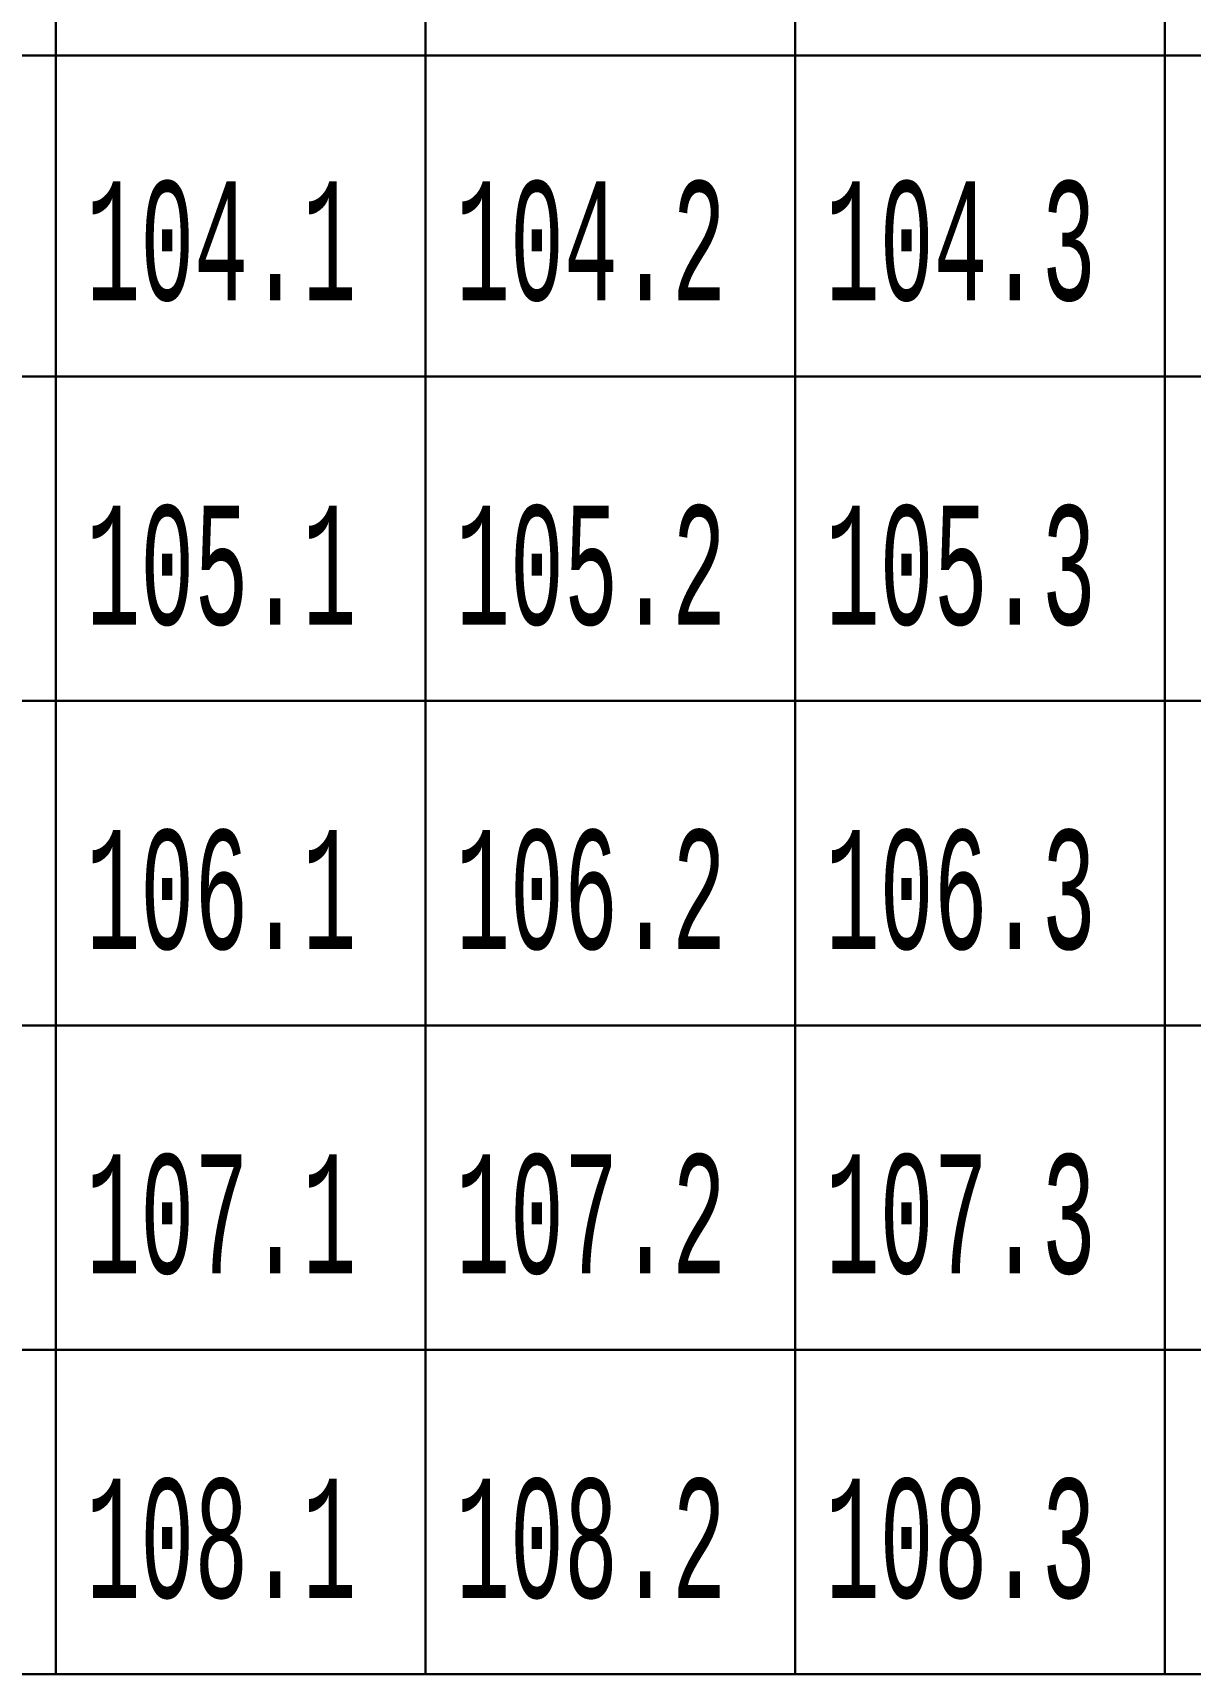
# Model space of a CAD drawing. Header units: metres. Extents: x 412 to 2155, y 1917 to 2930.
# Drawn here: x 887 to 1243, y 1917 to 2423 of the extents above; entities that cross this region are included whole.
import ezdxf
from ezdxf.enums import TextEntityAlignment as Align

# ---------------------------------------------------------------- set-up
doc = ezdxf.new("R2010")
doc.units = ezdxf.units.M
doc.layers.add('Размеры', color=7, linetype='Continuous', lineweight=18)
doc.styles.add('АЛЕКС', font='cour.ttf', dxfattribs={"width": 0.7})

msp = doc.modelspace()

# ---------------------------------------------------------------- linework, layer by layer
at = {"layer": 'Размеры', "lineweight": 30}
for points in [[(893.63, 2866.06), (893.63, 1917.06)], [(1007.58, 2866.06), (1007.58, 1917.06)], [(1121.53, 2866.06), (1121.53, 1917.06)], [(1235.49, 2866.06), (1235.49, 1917.06)], [(412.18, 2416.06), (2154.86, 2416.06)], [(412.18, 2317.06), (2154.86, 2317.06)], [(412.18, 2217.06), (2154.86, 2217.06)], [(412.18, 2117.06), (2154.86, 2117.06)], [(412.18, 2017.06), (2154.86, 2017.06)], [(412.18, 1917.06), (2154.86, 1917.06)]]:
    msp.add_lwpolyline(points, dxfattribs=at)

# ---------------------------------------------------------------- texts
at = {"layer": 'Размеры', "style": 'АЛЕКС', "width": 0.431995}
for s, p, p2 in [('104.1', (902.99, 2340.59), (986.29, 2340.59)), ('104.2', (1016.94, 2340.59), (1100.25, 2340.59)), ('104.3', (1130.9, 2340.59), (1214.2, 2340.59)), ('105.1', (902.99, 2240.59), (986.29, 2240.59)), ('105.2', (1016.94, 2240.59), (1100.25, 2240.59)), ('105.3', (1130.9, 2240.59), (1214.2, 2240.59)), ('106.1', (902.99, 2140.59), (986.29, 2140.59)), ('106.2', (1016.94, 2140.59), (1100.25, 2140.59)), ('106.3', (1130.9, 2140.59), (1214.2, 2140.59)), ('107.1', (902.99, 2040.59), (986.29, 2040.59)), ('107.2', (1016.94, 2040.59), (1100.25, 2040.59)), ('107.3', (1130.9, 2040.59), (1214.2, 2040.59)), ('108.1', (902.99, 1940.59), (986.29, 1940.59)), ('108.2', (1016.94, 1940.59), (1100.25, 1940.59)), ('108.3', (1130.9, 1940.59), (1214.2, 1940.59))]:
    msp.add_text(s, height=36.715, dxfattribs=at).set_placement(p, p2, align=Align.FIT)

doc.saveas('drawing.dxf')
